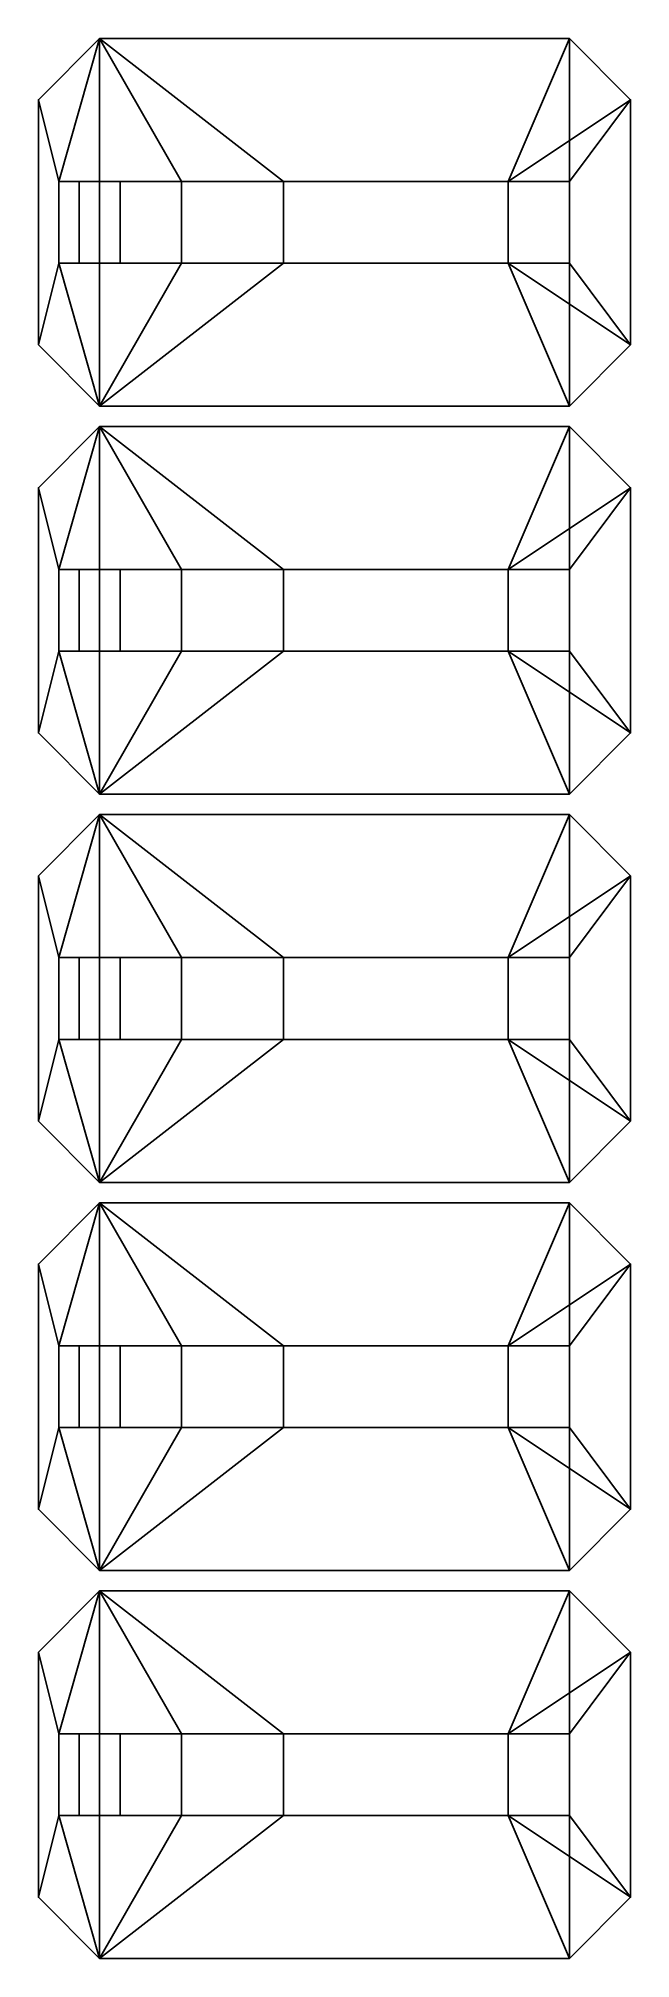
# Model space of a CAD drawing. Extents: x 0.65 to 0.94, y 0.83 to 1.77.
import ezdxf

# ---------------------------------------------------------------- set-up
doc = ezdxf.new("R2010")
doc.units = 0
doc.layers.add('CANS', color=3, linetype='CONTINUOUS')

msp = doc.modelspace()

# ---------------------------------------------------------------- linework, layer by layer
at = {"layer": 'CANS'}
for points in [[(0.66, 1.7, 1.36), (0.68, 1.77, 1.29), (0.65, 1.74, 1.29), (0.66, 1.7, 1.36)], [(0.65, 1.74, 0.92), (0.68, 1.77, 0.92), (0.68, 1.59, 0.92), (0.65, 1.62, 0.92)], [(0.68, 1.77, 1.29), (0.68, 1.77, 0.92), (0.65, 1.74, 0.92), (0.65, 1.74, 1.29)], [(0.72, 1.7, 1.37), (0.68, 1.77, 1.29), (0.66, 1.7, 1.36), (0.72, 1.7, 1.37)], [(0.72, 1.7, 1.37), (0.77, 1.7, 1.32), (0.68, 1.77, 1.29)], [(0.88, 1.7, 1.32), (0.91, 1.77, 1.29), (0.68, 1.77, 1.29), (0.77, 1.7, 1.32)], [(0.68, 1.77, 0.92), (0.91, 1.77, 0.92), (0.91, 1.59, 0.92), (0.68, 1.59, 0.92)], [(0.91, 1.77, 1.29), (0.91, 1.77, 0.92), (0.68, 1.77, 0.92), (0.68, 1.77, 1.29)], [(0.94, 1.74, 1.29), (0.91, 1.77, 1.29), (0.88, 1.7, 1.32)], [(0.94, 1.62, 0.92), (0.91, 1.59, 0.92), (0.91, 1.77, 0.92), (0.94, 1.74, 0.92)], [(0.94, 1.74, 0.92), (0.91, 1.77, 0.92), (0.91, 1.77, 1.29), (0.94, 1.74, 1.29)], [(0.66, 1.7, 1.36), (0.65, 1.74, 1.29), (0.65, 1.62, 1.29), (0.66, 1.66, 1.36)], [(0.65, 1.74, 1.29), (0.65, 1.74, 0.92), (0.65, 1.62, 0.92), (0.65, 1.62, 1.29)], [(0.94, 1.74, 1.29), (0.88, 1.7, 1.32), (0.91, 1.7, 1.34)], [(0.91, 1.66, 1.34), (0.94, 1.62, 1.29), (0.94, 1.74, 1.29), (0.91, 1.7, 1.34)], [(0.94, 1.62, 1.29), (0.94, 1.62, 0.92), (0.94, 1.74, 0.92), (0.94, 1.74, 1.29)], [(0.67, 1.7, 1.39), (0.66, 1.7, 1.36), (0.66, 1.66, 1.36), (0.67, 1.66, 1.39)], [(0.69, 1.7, 1.4), (0.72, 1.7, 1.37), (0.66, 1.7, 1.36), (0.67, 1.7, 1.39)], [(0.67, 1.66, 1.39), (0.69, 1.66, 1.4), (0.69, 1.7, 1.4), (0.67, 1.7, 1.39)], [(0.69, 1.66, 1.4), (0.88, 1.66, 1.4), (0.88, 1.7, 1.4), (0.69, 1.7, 1.4)], [(0.88, 1.7, 1.4), (0.88, 1.7, 1.37), (0.72, 1.7, 1.37), (0.69, 1.7, 1.4)], [(0.72, 1.66, 1.37), (0.77, 1.66, 1.32), (0.77, 1.7, 1.32), (0.72, 1.7, 1.37)], [(0.72, 1.7, 1.37), (0.88, 1.7, 1.37), (0.88, 1.66, 1.37), (0.72, 1.66, 1.37)], [(0.77, 1.66, 1.32), (0.88, 1.66, 1.32), (0.88, 1.7, 1.32), (0.77, 1.7, 1.32)], [(0.88, 1.7, 1.37), (0.88, 1.7, 1.32), (0.88, 1.66, 1.32), (0.88, 1.66, 1.37)], [(0.91, 1.7, 1.34), (0.88, 1.7, 1.32), (0.88, 1.7, 1.37), (0.91, 1.7, 1.38)], [(0.88, 1.66, 1.4), (0.91, 1.66, 1.38), (0.91, 1.7, 1.38), (0.88, 1.7, 1.4)], [(0.91, 1.7, 1.38), (0.88, 1.7, 1.37), (0.88, 1.7, 1.37), (0.88, 1.7, 1.4)], [(0.91, 1.66, 1.38), (0.91, 1.66, 1.34), (0.91, 1.7, 1.34), (0.91, 1.7, 1.38)], [(0.66, 1.66, 1.36), (0.65, 1.62, 1.29), (0.68, 1.59, 1.29), (0.66, 1.66, 1.36)], [(0.72, 1.66, 1.37), (0.66, 1.66, 1.36), (0.68, 1.59, 1.29), (0.72, 1.66, 1.37)], [(0.66, 1.66, 1.36), (0.72, 1.66, 1.37), (0.69, 1.66, 1.4), (0.67, 1.66, 1.39)], [(0.68, 1.59, 1.29), (0.68, 1.59, 1.29), (0.77, 1.66, 1.32), (0.72, 1.66, 1.37)], [(0.68, 1.59, 1.29), (0.91, 1.59, 1.29), (0.88, 1.66, 1.32), (0.77, 1.66, 1.32)], [(0.72, 1.66, 1.37), (0.88, 1.66, 1.37), (0.88, 1.66, 1.4), (0.69, 1.66, 1.4)], [(0.91, 1.66, 1.34), (0.88, 1.66, 1.32), (0.94, 1.62, 1.29), (0.91, 1.66, 1.34)], [(0.88, 1.66, 1.37), (0.88, 1.66, 1.32), (0.91, 1.66, 1.34), (0.91, 1.66, 1.38)], [(0.88, 1.66, 1.32), (0.91, 1.59, 1.29), (0.94, 1.62, 1.29), (0.88, 1.66, 1.32)], [(0.88, 1.66, 1.37), (0.88, 1.66, 1.37), (0.91, 1.66, 1.38), (0.88, 1.66, 1.4)], [(0.65, 1.62, 0.92), (0.68, 1.59, 0.92), (0.68, 1.59, 1.29), (0.65, 1.62, 1.29)], [(0.91, 1.59, 1.29), (0.91, 1.59, 0.92), (0.94, 1.62, 0.92), (0.94, 1.62, 1.29)], [(0.68, 1.59, 0.92), (0.91, 1.59, 0.92), (0.91, 1.59, 1.29), (0.68, 1.59, 1.29)], [(0.66, 1.51, 1.36), (0.68, 1.58, 1.29), (0.65, 1.55, 1.29), (0.66, 1.51, 1.36)], [(0.68, 1.58, 1.29), (0.68, 1.58, 0.92), (0.65, 1.55, 0.92), (0.65, 1.55, 1.29)], [(0.65, 1.55, 0.92), (0.68, 1.58, 0.92), (0.68, 1.4, 0.92), (0.65, 1.43, 0.92)], [(0.72, 1.51, 1.37), (0.68, 1.58, 1.29), (0.66, 1.51, 1.36), (0.72, 1.51, 1.37)], [(0.72, 1.51, 1.37), (0.77, 1.51, 1.32), (0.68, 1.58, 1.29)], [(0.88, 1.51, 1.32), (0.91, 1.58, 1.29), (0.68, 1.58, 1.29), (0.77, 1.51, 1.32)], [(0.91, 1.58, 1.29), (0.91, 1.58, 0.92), (0.68, 1.58, 0.92), (0.68, 1.58, 1.29)], [(0.68, 1.58, 0.92), (0.91, 1.58, 0.92), (0.91, 1.4, 0.92), (0.68, 1.4, 0.92)], [(0.94, 1.55, 1.29), (0.91, 1.58, 1.29), (0.88, 1.51, 1.32)], [(0.94, 1.55, 0.92), (0.91, 1.58, 0.92), (0.91, 1.58, 1.29), (0.94, 1.55, 1.29)], [(0.94, 1.43, 0.92), (0.91, 1.4, 0.92), (0.91, 1.58, 0.92), (0.94, 1.55, 0.92)], [(0.66, 1.51, 1.36), (0.65, 1.55, 1.29), (0.65, 1.43, 1.29), (0.66, 1.47, 1.36)], [(0.65, 1.55, 1.29), (0.65, 1.55, 0.92), (0.65, 1.43, 0.92), (0.65, 1.43, 1.29)], [(0.94, 1.55, 1.29), (0.88, 1.51, 1.32), (0.91, 1.51, 1.34)], [(0.91, 1.47, 1.34), (0.94, 1.43, 1.29), (0.94, 1.55, 1.29), (0.91, 1.51, 1.34)], [(0.94, 1.43, 1.29), (0.94, 1.43, 0.92), (0.94, 1.55, 0.92), (0.94, 1.55, 1.29)], [(0.67, 1.51, 1.39), (0.66, 1.51, 1.36), (0.66, 1.47, 1.36), (0.67, 1.47, 1.39)], [(0.69, 1.51, 1.4), (0.72, 1.51, 1.37), (0.66, 1.51, 1.36), (0.67, 1.51, 1.39)], [(0.67, 1.47, 1.39), (0.69, 1.47, 1.4), (0.69, 1.51, 1.4), (0.67, 1.51, 1.39)], [(0.69, 1.47, 1.4), (0.88, 1.47, 1.4), (0.88, 1.51, 1.4), (0.69, 1.51, 1.4)], [(0.88, 1.51, 1.4), (0.88, 1.51, 1.37), (0.72, 1.51, 1.37), (0.69, 1.51, 1.4)], [(0.72, 1.47, 1.37), (0.77, 1.47, 1.32), (0.77, 1.51, 1.32), (0.72, 1.51, 1.37)], [(0.72, 1.51, 1.37), (0.88, 1.51, 1.37), (0.88, 1.47, 1.37), (0.72, 1.47, 1.37)], [(0.77, 1.47, 1.32), (0.88, 1.47, 1.32), (0.88, 1.51, 1.32), (0.77, 1.51, 1.32)], [(0.88, 1.51, 1.37), (0.88, 1.51, 1.32), (0.88, 1.47, 1.32), (0.88, 1.47, 1.37)], [(0.91, 1.51, 1.34), (0.88, 1.51, 1.32), (0.88, 1.51, 1.37), (0.91, 1.51, 1.38)], [(0.88, 1.47, 1.4), (0.91, 1.47, 1.38), (0.91, 1.51, 1.38), (0.88, 1.51, 1.4)], [(0.91, 1.51, 1.38), (0.88, 1.51, 1.37), (0.88, 1.51, 1.37), (0.88, 1.51, 1.4)], [(0.91, 1.47, 1.38), (0.91, 1.47, 1.34), (0.91, 1.51, 1.34), (0.91, 1.51, 1.38)], [(0.66, 1.47, 1.36), (0.65, 1.43, 1.29), (0.68, 1.4, 1.29), (0.66, 1.47, 1.36)], [(0.72, 1.47, 1.37), (0.66, 1.47, 1.36), (0.68, 1.4, 1.29), (0.72, 1.47, 1.37)], [(0.66, 1.47, 1.36), (0.72, 1.47, 1.37), (0.69, 1.47, 1.4), (0.67, 1.47, 1.39)], [(0.68, 1.4, 1.29), (0.68, 1.4, 1.29), (0.77, 1.47, 1.32), (0.72, 1.47, 1.37)], [(0.68, 1.4, 1.29), (0.91, 1.4, 1.29), (0.88, 1.47, 1.32), (0.77, 1.47, 1.32)], [(0.72, 1.47, 1.37), (0.88, 1.47, 1.37), (0.88, 1.47, 1.4), (0.69, 1.47, 1.4)], [(0.88, 1.47, 1.32), (0.91, 1.4, 1.29), (0.94, 1.43, 1.29), (0.88, 1.47, 1.32)], [(0.91, 1.47, 1.34), (0.88, 1.47, 1.32), (0.94, 1.43, 1.29), (0.91, 1.47, 1.34)], [(0.88, 1.47, 1.37), (0.88, 1.47, 1.32), (0.91, 1.47, 1.34), (0.91, 1.47, 1.38)], [(0.88, 1.47, 1.37), (0.88, 1.47, 1.37), (0.91, 1.47, 1.38), (0.88, 1.47, 1.4)], [(0.65, 1.43, 0.92), (0.68, 1.4, 0.92), (0.68, 1.4, 1.29), (0.65, 1.43, 1.29)], [(0.91, 1.4, 1.29), (0.91, 1.4, 0.92), (0.94, 1.43, 0.92), (0.94, 1.43, 1.29)], [(0.68, 1.4, 0.92), (0.91, 1.4, 0.92), (0.91, 1.4, 1.29), (0.68, 1.4, 1.29)], [(0.66, 1.32, 1.36), (0.68, 1.39, 1.29), (0.65, 1.36, 1.29), (0.66, 1.32, 1.36)], [(0.68, 1.39, 1.29), (0.68, 1.39, 0.92), (0.65, 1.36, 0.92), (0.65, 1.36, 1.29)], [(0.65, 1.36, 0.92), (0.68, 1.39, 0.92), (0.68, 1.21, 0.92), (0.65, 1.24, 0.92)], [(0.72, 1.32, 1.37), (0.68, 1.39, 1.29), (0.66, 1.32, 1.36), (0.72, 1.32, 1.37)], [(0.72, 1.32, 1.37), (0.77, 1.32, 1.32), (0.68, 1.39, 1.29)], [(0.88, 1.32, 1.32), (0.91, 1.39, 1.29), (0.68, 1.39, 1.29), (0.77, 1.32, 1.32)], [(0.91, 1.39, 1.29), (0.91, 1.39, 0.92), (0.68, 1.39, 0.92), (0.68, 1.39, 1.29)], [(0.68, 1.39, 0.92), (0.91, 1.39, 0.92), (0.91, 1.21, 0.92), (0.68, 1.21, 0.92)], [(0.94, 1.36, 1.29), (0.91, 1.39, 1.29), (0.88, 1.32, 1.32)], [(0.94, 1.36, 0.92), (0.91, 1.39, 0.92), (0.91, 1.39, 1.29), (0.94, 1.36, 1.29)], [(0.94, 1.24, 0.92), (0.91, 1.21, 0.92), (0.91, 1.39, 0.92), (0.94, 1.36, 0.92)], [(0.66, 1.32, 1.36), (0.65, 1.36, 1.29), (0.65, 1.24, 1.29), (0.66, 1.28, 1.36)], [(0.65, 1.36, 1.29), (0.65, 1.36, 0.92), (0.65, 1.24, 0.92), (0.65, 1.24, 1.29)], [(0.94, 1.36, 1.29), (0.88, 1.32, 1.32), (0.91, 1.32, 1.34)], [(0.91, 1.28, 1.34), (0.94, 1.24, 1.29), (0.94, 1.36, 1.29), (0.91, 1.32, 1.34)], [(0.94, 1.24, 1.29), (0.94, 1.24, 0.92), (0.94, 1.36, 0.92), (0.94, 1.36, 1.29)], [(0.67, 1.32, 1.39), (0.66, 1.32, 1.36), (0.66, 1.28, 1.36), (0.67, 1.28, 1.39)], [(0.69, 1.32, 1.4), (0.72, 1.32, 1.37), (0.66, 1.32, 1.36), (0.67, 1.32, 1.39)], [(0.67, 1.28, 1.39), (0.69, 1.28, 1.4), (0.69, 1.32, 1.4), (0.67, 1.32, 1.39)], [(0.69, 1.28, 1.4), (0.88, 1.28, 1.4), (0.88, 1.32, 1.4), (0.69, 1.32, 1.4)], [(0.88, 1.32, 1.4), (0.88, 1.32, 1.37), (0.72, 1.32, 1.37), (0.69, 1.32, 1.4)], [(0.72, 1.28, 1.37), (0.77, 1.28, 1.32), (0.77, 1.32, 1.32), (0.72, 1.32, 1.37)], [(0.72, 1.32, 1.37), (0.88, 1.32, 1.37), (0.88, 1.28, 1.37), (0.72, 1.28, 1.37)], [(0.77, 1.28, 1.32), (0.88, 1.28, 1.32), (0.88, 1.32, 1.32), (0.77, 1.32, 1.32)], [(0.88, 1.32, 1.37), (0.88, 1.32, 1.32), (0.88, 1.28, 1.32), (0.88, 1.28, 1.37)], [(0.91, 1.32, 1.34), (0.88, 1.32, 1.32), (0.88, 1.32, 1.37), (0.91, 1.32, 1.38)], [(0.88, 1.28, 1.4), (0.91, 1.28, 1.38), (0.91, 1.32, 1.38), (0.88, 1.32, 1.4)], [(0.91, 1.32, 1.38), (0.88, 1.32, 1.37), (0.88, 1.32, 1.37), (0.88, 1.32, 1.4)], [(0.91, 1.28, 1.38), (0.91, 1.28, 1.34), (0.91, 1.32, 1.34), (0.91, 1.32, 1.38)], [(0.66, 1.28, 1.36), (0.65, 1.24, 1.29), (0.68, 1.21, 1.29), (0.66, 1.28, 1.36)], [(0.72, 1.28, 1.37), (0.66, 1.28, 1.36), (0.68, 1.21, 1.29), (0.72, 1.28, 1.37)], [(0.66, 1.28, 1.36), (0.72, 1.28, 1.37), (0.69, 1.28, 1.4), (0.67, 1.28, 1.39)], [(0.68, 1.21, 1.29), (0.68, 1.21, 1.29), (0.77, 1.28, 1.32), (0.72, 1.28, 1.37)], [(0.68, 1.21, 1.29), (0.91, 1.21, 1.29), (0.88, 1.28, 1.32), (0.77, 1.28, 1.32)], [(0.72, 1.28, 1.37), (0.88, 1.28, 1.37), (0.88, 1.28, 1.4), (0.69, 1.28, 1.4)], [(0.88, 1.28, 1.32), (0.91, 1.21, 1.29), (0.94, 1.24, 1.29), (0.88, 1.28, 1.32)], [(0.91, 1.28, 1.34), (0.88, 1.28, 1.32), (0.94, 1.24, 1.29), (0.91, 1.28, 1.34)], [(0.88, 1.28, 1.37), (0.88, 1.28, 1.32), (0.91, 1.28, 1.34), (0.91, 1.28, 1.38)], [(0.88, 1.28, 1.37), (0.88, 1.28, 1.37), (0.91, 1.28, 1.38), (0.88, 1.28, 1.4)], [(0.65, 1.24, 0.92), (0.68, 1.21, 0.92), (0.68, 1.21, 1.29), (0.65, 1.24, 1.29)], [(0.91, 1.21, 1.29), (0.91, 1.21, 0.92), (0.94, 1.24, 0.92), (0.94, 1.24, 1.29)], [(0.68, 1.21, 0.92), (0.91, 1.21, 0.92), (0.91, 1.21, 1.29), (0.68, 1.21, 1.29)], [(0.66, 1.13, 1.36), (0.68, 1.2, 1.29), (0.65, 1.17, 1.29), (0.66, 1.13, 1.36)], [(0.68, 1.2, 1.29), (0.68, 1.2, 0.92), (0.65, 1.17, 0.92), (0.65, 1.17, 1.29)], [(0.65, 1.17, 0.92), (0.68, 1.2, 0.92), (0.68, 1.02, 0.92), (0.65, 1.05, 0.92)], [(0.72, 1.13, 1.37), (0.68, 1.2, 1.29), (0.66, 1.13, 1.36), (0.72, 1.13, 1.37)], [(0.88, 1.13, 1.32), (0.91, 1.2, 1.29), (0.68, 1.2, 1.29), (0.77, 1.13, 1.32)], [(0.72, 1.13, 1.37), (0.77, 1.13, 1.32), (0.68, 1.2, 1.29)], [(0.91, 1.2, 1.29), (0.91, 1.2, 0.92), (0.68, 1.2, 0.92), (0.68, 1.2, 1.29)], [(0.68, 1.2, 0.92), (0.91, 1.2, 0.92), (0.91, 1.02, 0.92), (0.68, 1.02, 0.92)], [(0.94, 1.17, 1.29), (0.91, 1.2, 1.29), (0.88, 1.13, 1.32)], [(0.94, 1.17, 0.92), (0.91, 1.2, 0.92), (0.91, 1.2, 1.29), (0.94, 1.17, 1.29)], [(0.94, 1.05, 0.92), (0.91, 1.02, 0.92), (0.91, 1.2, 0.92), (0.94, 1.17, 0.92)], [(0.66, 1.13, 1.36), (0.65, 1.17, 1.29), (0.65, 1.05, 1.29), (0.66, 1.09, 1.36)], [(0.65, 1.17, 1.29), (0.65, 1.17, 0.92), (0.65, 1.05, 0.92), (0.65, 1.05, 1.29)], [(0.94, 1.17, 1.29), (0.88, 1.13, 1.32), (0.91, 1.13, 1.34)], [(0.91, 1.09, 1.34), (0.94, 1.05, 1.29), (0.94, 1.17, 1.29), (0.91, 1.13, 1.34)], [(0.94, 1.05, 1.29), (0.94, 1.05, 0.92), (0.94, 1.17, 0.92), (0.94, 1.17, 1.29)], [(0.69, 1.13, 1.4), (0.72, 1.13, 1.37), (0.66, 1.13, 1.36), (0.67, 1.13, 1.39)], [(0.67, 1.13, 1.39), (0.66, 1.13, 1.36), (0.66, 1.09, 1.36), (0.67, 1.09, 1.39)], [(0.67, 1.09, 1.39), (0.69, 1.09, 1.4), (0.69, 1.13, 1.4), (0.67, 1.13, 1.39)], [(0.88, 1.13, 1.4), (0.88, 1.13, 1.37), (0.72, 1.13, 1.37), (0.69, 1.13, 1.4)], [(0.69, 1.09, 1.4), (0.88, 1.09, 1.4), (0.88, 1.13, 1.4), (0.69, 1.13, 1.4)], [(0.72, 1.13, 1.37), (0.88, 1.13, 1.37), (0.88, 1.09, 1.37), (0.72, 1.09, 1.37)], [(0.72, 1.09, 1.37), (0.77, 1.09, 1.32), (0.77, 1.13, 1.32), (0.72, 1.13, 1.37)], [(0.77, 1.09, 1.32), (0.88, 1.09, 1.32), (0.88, 1.13, 1.32), (0.77, 1.13, 1.32)], [(0.91, 1.13, 1.38), (0.88, 1.13, 1.37), (0.88, 1.13, 1.37), (0.88, 1.13, 1.4)], [(0.88, 1.09, 1.4), (0.91, 1.09, 1.38), (0.91, 1.13, 1.38), (0.88, 1.13, 1.4)], [(0.91, 1.13, 1.34), (0.88, 1.13, 1.32), (0.88, 1.13, 1.37), (0.91, 1.13, 1.38)], [(0.88, 1.13, 1.37), (0.88, 1.13, 1.32), (0.88, 1.09, 1.32), (0.88, 1.09, 1.37)], [(0.91, 1.09, 1.38), (0.91, 1.09, 1.34), (0.91, 1.13, 1.34), (0.91, 1.13, 1.38)], [(0.66, 1.09, 1.36), (0.65, 1.05, 1.29), (0.68, 1.02, 1.29), (0.66, 1.09, 1.36)], [(0.72, 1.09, 1.37), (0.66, 1.09, 1.36), (0.68, 1.02, 1.29), (0.72, 1.09, 1.37)], [(0.66, 1.09, 1.36), (0.72, 1.09, 1.37), (0.69, 1.09, 1.4), (0.67, 1.09, 1.39)], [(0.68, 1.02, 1.29), (0.91, 1.02, 1.29), (0.88, 1.09, 1.32), (0.77, 1.09, 1.32)], [(0.68, 1.02, 1.29), (0.68, 1.02, 1.29), (0.77, 1.09, 1.32), (0.72, 1.09, 1.37)], [(0.72, 1.09, 1.37), (0.88, 1.09, 1.37), (0.88, 1.09, 1.4), (0.69, 1.09, 1.4)], [(0.91, 1.09, 1.34), (0.88, 1.09, 1.32), (0.94, 1.05, 1.29), (0.91, 1.09, 1.34)], [(0.88, 1.09, 1.32), (0.91, 1.02, 1.29), (0.94, 1.05, 1.29), (0.88, 1.09, 1.32)], [(0.88, 1.09, 1.37), (0.88, 1.09, 1.37), (0.91, 1.09, 1.38), (0.88, 1.09, 1.4)], [(0.88, 1.09, 1.37), (0.88, 1.09, 1.32), (0.91, 1.09, 1.34), (0.91, 1.09, 1.38)], [(0.65, 1.05, 0.92), (0.68, 1.02, 0.92), (0.68, 1.02, 1.29), (0.65, 1.05, 1.29)], [(0.91, 1.02, 1.29), (0.91, 1.02, 0.92), (0.94, 1.05, 0.92), (0.94, 1.05, 1.29)], [(0.68, 1.02, 0.92), (0.91, 1.02, 0.92), (0.91, 1.02, 1.29), (0.68, 1.02, 1.29)], [(0.66, 0.94, 1.36), (0.68, 1.01, 1.29), (0.65, 0.98, 1.29), (0.66, 0.94, 1.36)], [(0.68, 1.01, 1.29), (0.68, 1.01, 0.92), (0.65, 0.98, 0.92), (0.65, 0.98, 1.29)], [(0.65, 0.98, 0.92), (0.68, 1.01, 0.92), (0.68, 0.83, 0.92), (0.65, 0.86, 0.92)], [(0.72, 0.94, 1.37), (0.68, 1.01, 1.29), (0.66, 0.94, 1.36), (0.72, 0.94, 1.37)], [(0.72, 0.94, 1.37), (0.77, 0.94, 1.32), (0.68, 1.01, 1.29)], [(0.88, 0.94, 1.32), (0.91, 1.01, 1.29), (0.68, 1.01, 1.29), (0.77, 0.94, 1.32)], [(0.91, 1.01, 1.29), (0.91, 1.01, 0.92), (0.68, 1.01, 0.92), (0.68, 1.01, 1.29)], [(0.68, 1.01, 0.92), (0.91, 1.01, 0.92), (0.91, 0.83, 0.92), (0.68, 0.83, 0.92)], [(0.94, 0.98, 1.29), (0.91, 1.01, 1.29), (0.88, 0.94, 1.32)], [(0.94, 0.98, 0.92), (0.91, 1.01, 0.92), (0.91, 1.01, 1.29), (0.94, 0.98, 1.29)], [(0.94, 0.86, 0.92), (0.91, 0.83, 0.92), (0.91, 1.01, 0.92), (0.94, 0.98, 0.92)], [(0.66, 0.94, 1.36), (0.65, 0.98, 1.29), (0.65, 0.86, 1.29), (0.66, 0.9, 1.36)], [(0.65, 0.98, 1.29), (0.65, 0.98, 0.92), (0.65, 0.86, 0.92), (0.65, 0.86, 1.29)], [(0.94, 0.98, 1.29), (0.88, 0.94, 1.32), (0.91, 0.94, 1.34)], [(0.91, 0.9, 1.34), (0.94, 0.86, 1.29), (0.94, 0.98, 1.29), (0.91, 0.94, 1.34)], [(0.94, 0.86, 1.29), (0.94, 0.86, 0.92), (0.94, 0.98, 0.92), (0.94, 0.98, 1.29)], [(0.67, 0.94, 1.39), (0.66, 0.94, 1.36), (0.66, 0.9, 1.36), (0.67, 0.9, 1.39)], [(0.69, 0.94, 1.4), (0.72, 0.94, 1.37), (0.66, 0.94, 1.36), (0.67, 0.94, 1.39)], [(0.67, 0.9, 1.39), (0.69, 0.9, 1.4), (0.69, 0.94, 1.4), (0.67, 0.94, 1.39)], [(0.69, 0.9, 1.4), (0.88, 0.9, 1.4), (0.88, 0.94, 1.4), (0.69, 0.94, 1.4)], [(0.88, 0.94, 1.4), (0.88, 0.94, 1.37), (0.72, 0.94, 1.37), (0.69, 0.94, 1.4)], [(0.72, 0.9, 1.37), (0.77, 0.9, 1.32), (0.77, 0.94, 1.32), (0.72, 0.94, 1.37)], [(0.72, 0.94, 1.37), (0.88, 0.94, 1.37), (0.88, 0.9, 1.37), (0.72, 0.9, 1.37)], [(0.77, 0.9, 1.32), (0.88, 0.9, 1.32), (0.88, 0.94, 1.32), (0.77, 0.94, 1.32)], [(0.88, 0.94, 1.37), (0.88, 0.94, 1.32), (0.88, 0.9, 1.32), (0.88, 0.9, 1.37)], [(0.91, 0.94, 1.34), (0.88, 0.94, 1.32), (0.88, 0.94, 1.37), (0.91, 0.94, 1.38)], [(0.88, 0.9, 1.4), (0.91, 0.9, 1.38), (0.91, 0.94, 1.38), (0.88, 0.94, 1.4)], [(0.91, 0.94, 1.38), (0.88, 0.94, 1.37), (0.88, 0.94, 1.37), (0.88, 0.94, 1.4)], [(0.91, 0.9, 1.38), (0.91, 0.9, 1.34), (0.91, 0.94, 1.34), (0.91, 0.94, 1.38)], [(0.66, 0.9, 1.36), (0.65, 0.86, 1.29), (0.68, 0.83, 1.29), (0.66, 0.9, 1.36)], [(0.72, 0.9, 1.37), (0.66, 0.9, 1.36), (0.68, 0.83, 1.29), (0.72, 0.9, 1.37)], [(0.66, 0.9, 1.36), (0.72, 0.9, 1.37), (0.69, 0.9, 1.4), (0.67, 0.9, 1.39)], [(0.68, 0.83, 1.29), (0.68, 0.83, 1.29), (0.77, 0.9, 1.32), (0.72, 0.9, 1.37)], [(0.68, 0.83, 1.29), (0.91, 0.83, 1.29), (0.88, 0.9, 1.32), (0.77, 0.9, 1.32)], [(0.72, 0.9, 1.37), (0.88, 0.9, 1.37), (0.88, 0.9, 1.4), (0.69, 0.9, 1.4)], [(0.88, 0.9, 1.32), (0.91, 0.83, 1.29), (0.94, 0.86, 1.29), (0.88, 0.9, 1.32)], [(0.91, 0.9, 1.34), (0.88, 0.9, 1.32), (0.94, 0.86, 1.29), (0.91, 0.9, 1.34)], [(0.88, 0.9, 1.37), (0.88, 0.9, 1.32), (0.91, 0.9, 1.34), (0.91, 0.9, 1.38)], [(0.88, 0.9, 1.37), (0.88, 0.9, 1.37), (0.91, 0.9, 1.38), (0.88, 0.9, 1.4)], [(0.65, 0.86, 0.92), (0.68, 0.83, 0.92), (0.68, 0.83, 1.29), (0.65, 0.86, 1.29)], [(0.91, 0.83, 1.29), (0.91, 0.83, 0.92), (0.94, 0.86, 0.92), (0.94, 0.86, 1.29)], [(0.68, 0.83, 0.92), (0.91, 0.83, 0.92), (0.91, 0.83, 1.29), (0.68, 0.83, 1.29)]]:
    msp.add_3dface(points, dxfattribs=at)

doc.saveas('drawing.dxf')
